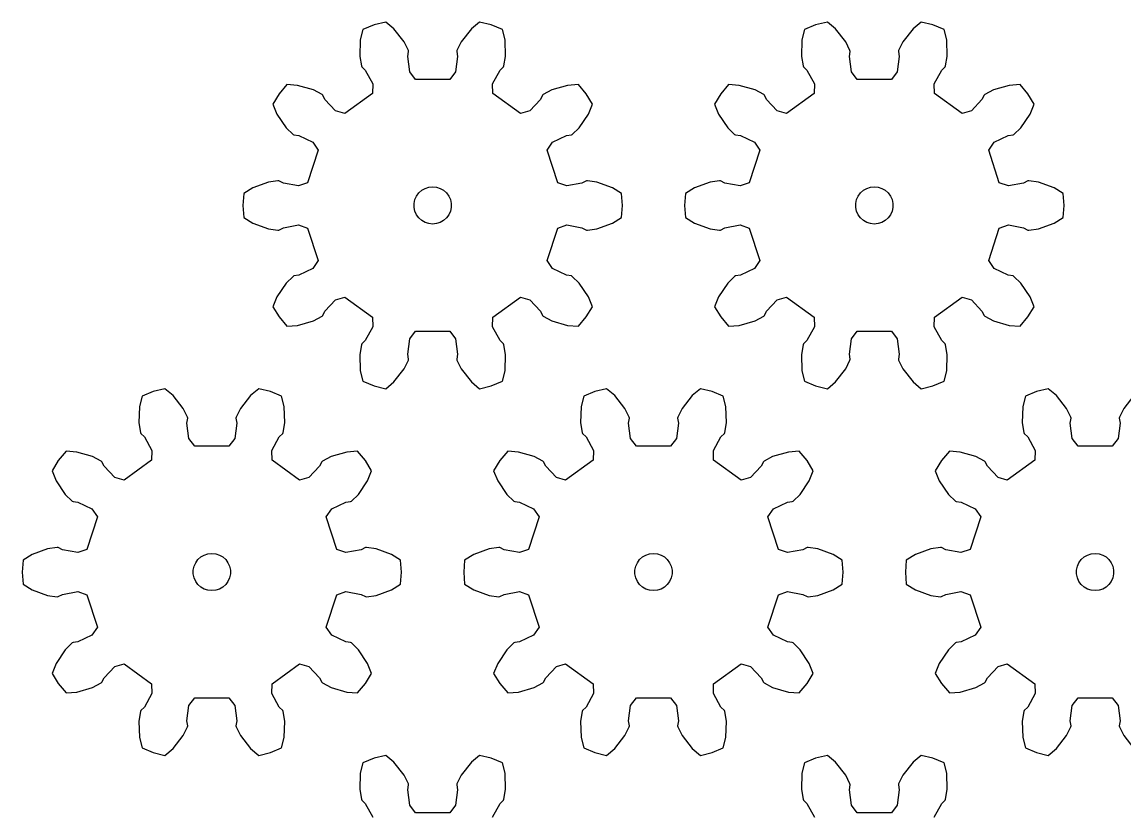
# Model space of a CAD drawing. Extents: x 0 to 208, y 0 to 236.
# Drawn here: x 0 to 88.8, y 172.3 to 236.1 of the extents above; entities that cross this region are included whole.
import ezdxf

# ---------------------------------------------------------------- set-up
doc = ezdxf.new("R2010")
doc.units = 0

msp = doc.modelspace()

# ---------------------------------------------------------------- linework, layer by layer
for p, q in [((27.441, 235.519), (27.231, 234.681)), ((28.336, 235.89), (27.441, 235.519)), ((29.279, 236.117), (28.336, 235.89)), ((29.941, 235.562), (29.279, 236.117)), ((30.758, 234.519), (29.941, 235.562)), ((36.174, 235.562), (35.358, 234.519)), ((36.837, 236.117), (36.174, 235.562)), ((37.779, 235.89), (36.837, 236.117)), ((38.674, 235.519), (37.779, 235.89)), ((38.884, 234.681), (38.674, 235.519)), ((62.999, 235.519), (62.789, 234.681)), ((63.894, 235.89), (62.999, 235.519)), ((64.836, 236.117), (63.894, 235.89)), ((65.499, 235.562), (64.836, 236.117)), ((66.315, 234.519), (65.499, 235.562)), ((71.732, 235.562), (70.916, 234.519)), ((72.395, 236.117), (71.732, 235.562)), ((73.337, 235.89), (72.395, 236.117)), ((74.232, 235.519), (73.337, 235.89)), ((74.442, 234.681), (74.232, 235.519)), ((27.231, 234.681), (27.184, 233.357)), ((31.101, 233.817), (30.758, 234.519)), ((35.358, 234.519), (35.015, 233.817)), ((38.932, 233.357), (38.884, 234.681)), ((62.789, 234.681), (62.741, 233.357)), ((66.658, 233.817), (66.315, 234.519)), ((70.916, 234.519), (70.573, 233.817)), ((74.49, 233.357), (74.442, 234.681)), ((31.051, 233.348), (31.12, 233.74)), ((31.12, 233.74), (31.101, 233.817)), ((35.015, 233.817), (34.995, 233.74)), ((34.995, 233.74), (35.064, 233.348)), ((66.609, 233.348), (66.678, 233.74)), ((66.678, 233.74), (66.658, 233.817)), ((70.573, 233.817), (70.553, 233.74)), ((70.553, 233.74), (70.622, 233.348)), ((27.184, 233.357), (27.318, 232.588)), ((31.211, 232.114), (31.051, 233.348)), ((35.064, 233.348), (34.904, 232.114)), ((38.797, 232.588), (38.932, 233.357)), ((62.741, 233.357), (62.876, 232.588)), ((66.769, 232.114), (66.609, 233.348)), ((70.622, 233.348), (70.462, 232.114)), ((74.355, 232.588), (74.49, 233.357)), ((27.318, 232.588), (27.348, 232.514)), ((27.348, 232.514), (27.634, 232.237)), ((27.634, 232.237), (28.23, 231.146)), ((31.682, 231.495), (31.211, 232.114)), ((34.904, 232.114), (34.433, 231.495)), ((37.885, 231.146), (38.481, 232.237)), ((38.481, 232.237), (38.767, 232.514)), ((38.767, 232.514), (38.797, 232.588)), ((62.876, 232.588), (62.906, 232.514)), ((62.906, 232.514), (63.192, 232.237)), ((63.192, 232.237), (63.788, 231.146)), ((67.24, 231.495), (66.769, 232.114)), ((70.462, 232.114), (69.991, 231.495)), ((73.443, 231.146), (74.039, 232.237)), ((74.039, 232.237), (74.325, 232.514)), ((74.325, 232.514), (74.355, 232.588)), ((21.326, 231.077), (20.697, 230.34)), ((22.188, 231.017), (21.326, 231.077)), ((23.462, 230.653), (22.188, 231.017)), ((28.23, 231.146), (28.213, 230.368)), ((34.433, 231.495), (31.682, 231.495)), ((37.903, 230.368), (37.885, 231.146)), ((43.927, 231.017), (42.653, 230.653)), ((44.789, 231.077), (43.927, 231.017)), ((45.419, 230.34), (44.789, 231.077)), ((56.884, 231.077), (56.255, 230.34)), ((57.746, 231.017), (56.884, 231.077)), ((59.02, 230.653), (57.746, 231.017)), ((63.788, 231.146), (63.771, 230.368)), ((69.991, 231.495), (67.24, 231.495)), ((73.46, 230.368), (73.443, 231.146)), ((79.485, 231.017), (78.211, 230.653)), ((80.347, 231.077), (79.485, 231.017)), ((80.976, 230.34), (80.347, 231.077)), ((20.697, 230.34), (20.191, 229.514)), ((24.152, 230.288), (23.462, 230.653)), ((24.213, 230.236), (24.152, 230.288)), ((24.388, 229.879), (24.213, 230.236)), ((28.213, 230.368), (25.987, 228.751)), ((40.128, 228.751), (37.903, 230.368)), ((41.902, 230.236), (41.728, 229.879)), ((41.964, 230.288), (41.902, 230.236)), ((42.653, 230.653), (41.964, 230.288)), ((45.925, 229.514), (45.419, 230.34)), ((56.255, 230.34), (55.748, 229.514)), ((59.709, 230.288), (59.02, 230.653)), ((59.771, 230.236), (59.709, 230.288)), ((59.946, 229.879), (59.771, 230.236)), ((63.771, 230.368), (61.545, 228.751)), ((75.686, 228.751), (73.46, 230.368)), ((77.46, 230.236), (77.285, 229.879)), ((77.522, 230.288), (77.46, 230.236)), ((78.211, 230.653), (77.522, 230.288)), ((81.483, 229.514), (80.976, 230.34)), ((20.191, 229.514), (20.514, 228.712)), ((25.242, 228.975), (24.388, 229.879)), ((41.728, 229.879), (40.873, 228.975)), ((45.602, 228.712), (45.925, 229.514)), ((55.748, 229.514), (56.071, 228.712)), ((60.8, 228.975), (59.946, 229.879)), ((77.285, 229.879), (76.431, 228.975)), ((81.16, 228.712), (81.483, 229.514)), ((20.514, 228.712), (21.253, 227.613)), ((25.987, 228.751), (25.242, 228.975)), ((40.873, 228.975), (40.128, 228.751)), ((44.862, 227.613), (45.602, 228.712)), ((56.071, 228.712), (56.811, 227.613)), ((61.545, 228.751), (60.8, 228.975)), ((76.431, 228.975), (75.686, 228.751)), ((80.42, 227.613), (81.16, 228.712)), ((21.253, 227.613), (21.814, 227.07)), ((44.301, 227.07), (44.862, 227.613)), ((56.811, 227.613), (57.372, 227.07)), ((79.859, 227.07), (80.42, 227.613)), ((21.814, 227.07), (21.882, 227.028)), ((21.882, 227.028), (22.276, 226.972)), ((22.276, 226.972), (23.4, 226.439)), ((23.4, 226.439), (23.843, 225.8)), ((42.272, 225.8), (42.716, 226.439)), ((42.716, 226.439), (43.839, 226.972)), ((43.839, 226.972), (44.233, 227.028)), ((44.233, 227.028), (44.301, 227.07)), ((57.372, 227.07), (57.44, 227.028)), ((57.44, 227.028), (57.834, 226.972)), ((57.834, 226.972), (58.958, 226.439)), ((58.958, 226.439), (59.401, 225.8)), ((77.83, 225.8), (78.273, 226.439)), ((78.273, 226.439), (79.397, 226.972)), ((79.397, 226.972), (79.791, 227.028)), ((79.791, 227.028), (79.859, 227.07)), ((23.843, 225.8), (22.993, 223.183)), ((43.123, 223.183), (42.272, 225.8)), ((59.401, 225.8), (58.551, 223.183)), ((78.68, 223.183), (77.83, 225.8)), ((19.832, 223.238), (18.587, 222.784)), ((20.605, 223.348), (19.832, 223.238)), ((20.685, 223.342), (20.605, 223.348)), ((21.036, 223.156), (20.685, 223.342)), ((22.259, 222.926), (21.036, 223.156)), ((22.993, 223.183), (22.259, 222.926)), ((43.857, 222.926), (43.123, 223.183)), ((45.079, 223.156), (43.857, 222.926)), ((45.431, 223.342), (45.079, 223.156)), ((45.511, 223.348), (45.431, 223.342)), ((46.284, 223.238), (45.511, 223.348)), ((47.528, 222.784), (46.284, 223.238)), ((55.389, 223.238), (54.145, 222.784)), ((56.162, 223.348), (55.389, 223.238)), ((56.242, 223.342), (56.162, 223.348)), ((56.594, 223.156), (56.242, 223.342)), ((57.816, 222.926), (56.594, 223.156)), ((58.551, 223.183), (57.816, 222.926)), ((79.415, 222.926), (78.68, 223.183)), ((80.637, 223.156), (79.415, 222.926)), ((80.989, 223.342), (80.637, 223.156)), ((81.069, 223.348), (80.989, 223.342)), ((81.842, 223.238), (81.069, 223.348)), ((83.086, 222.784), (81.842, 223.238)), ((17.855, 222.325), (17.779, 221.359)), ((18.587, 222.784), (17.855, 222.325)), ((31.631, 221.823), (31.759, 222.109)), ((31.759, 222.109), (31.943, 222.363)), ((31.943, 222.363), (32.176, 222.573)), ((32.176, 222.573), (32.448, 222.73)), ((32.448, 222.73), (32.746, 222.826)), ((32.746, 222.826), (33.058, 222.859)), ((33.058, 222.859), (33.37, 222.826)), ((33.37, 222.826), (33.668, 222.73)), ((33.668, 222.73), (33.939, 222.573)), ((33.939, 222.573), (34.172, 222.363)), ((34.172, 222.363), (34.357, 222.109)), ((34.357, 222.109), (34.484, 221.823)), ((48.261, 222.325), (47.528, 222.784)), ((48.337, 221.359), (48.261, 222.325)), ((53.413, 222.325), (53.337, 221.359)), ((54.145, 222.784), (53.413, 222.325)), ((67.189, 221.823), (67.316, 222.109)), ((67.316, 222.109), (67.501, 222.363)), ((67.501, 222.363), (67.734, 222.573)), ((67.734, 222.573), (68.005, 222.73)), ((68.005, 222.73), (68.304, 222.826)), ((68.304, 222.826), (68.615, 222.859)), ((68.615, 222.859), (68.927, 222.826)), ((68.927, 222.826), (69.226, 222.73)), ((69.226, 222.73), (69.497, 222.573)), ((69.497, 222.573), (69.73, 222.363)), ((69.73, 222.363), (69.915, 222.109)), ((69.915, 222.109), (70.042, 221.823)), ((83.818, 222.325), (83.086, 222.784)), ((83.894, 221.359), (83.818, 222.325)), ((17.779, 221.359), (17.855, 220.393)), ((31.566, 221.516), (31.631, 221.823)), ((31.566, 221.202), (31.566, 221.516)), ((31.631, 220.896), (31.566, 221.202)), ((34.484, 221.823), (34.55, 221.516)), ((34.55, 221.202), (34.484, 220.896)), ((34.55, 221.516), (34.55, 221.202)), ((48.261, 220.393), (48.337, 221.359)), ((53.337, 221.359), (53.413, 220.393)), ((67.124, 221.516), (67.189, 221.823)), ((67.124, 221.202), (67.124, 221.516)), ((67.189, 220.896), (67.124, 221.202)), ((70.042, 221.823), (70.107, 221.516)), ((70.107, 221.202), (70.042, 220.896)), ((70.107, 221.516), (70.107, 221.202)), ((83.818, 220.393), (83.894, 221.359)), ((17.855, 220.393), (18.587, 219.934)), ((31.759, 220.609), (31.631, 220.896)), ((31.943, 220.356), (31.759, 220.609)), ((32.176, 220.146), (31.943, 220.356)), ((34.172, 220.356), (33.939, 220.146)), ((34.357, 220.609), (34.172, 220.356)), ((34.484, 220.896), (34.357, 220.609)), ((47.528, 219.934), (48.261, 220.393)), ((53.413, 220.393), (54.145, 219.934)), ((67.316, 220.609), (67.189, 220.896)), ((67.501, 220.356), (67.316, 220.609)), ((67.734, 220.146), (67.501, 220.356)), ((69.73, 220.356), (69.497, 220.146)), ((69.915, 220.609), (69.73, 220.356)), ((70.042, 220.896), (69.915, 220.609)), ((83.086, 219.934), (83.818, 220.393)), ((18.587, 219.934), (19.832, 219.48)), ((19.832, 219.48), (20.605, 219.371)), ((20.605, 219.371), (20.685, 219.376)), ((20.685, 219.376), (21.036, 219.563)), ((21.036, 219.563), (22.259, 219.792)), ((22.259, 219.792), (22.993, 219.535)), ((22.993, 219.535), (23.843, 216.919)), ((32.448, 219.989), (32.176, 220.146)), ((32.746, 219.892), (32.448, 219.989)), ((33.058, 219.859), (32.746, 219.892)), ((33.37, 219.892), (33.058, 219.859)), ((33.668, 219.989), (33.37, 219.892)), ((33.939, 220.146), (33.668, 219.989)), ((42.272, 216.919), (43.123, 219.535)), ((43.123, 219.535), (43.857, 219.792)), ((43.857, 219.792), (45.079, 219.563)), ((45.079, 219.563), (45.431, 219.376)), ((45.431, 219.376), (45.511, 219.371)), ((45.511, 219.371), (46.284, 219.48)), ((46.284, 219.48), (47.528, 219.934)), ((54.145, 219.934), (55.389, 219.48)), ((55.389, 219.48), (56.162, 219.371)), ((56.162, 219.371), (56.242, 219.376)), ((56.242, 219.376), (56.594, 219.563)), ((56.594, 219.563), (57.816, 219.792)), ((57.816, 219.792), (58.551, 219.535)), ((58.551, 219.535), (59.401, 216.919)), ((68.005, 219.989), (67.734, 220.146)), ((68.304, 219.892), (68.005, 219.989)), ((68.615, 219.859), (68.304, 219.892)), ((68.927, 219.892), (68.615, 219.859)), ((69.226, 219.989), (68.927, 219.892)), ((69.497, 220.146), (69.226, 219.989)), ((77.83, 216.919), (78.68, 219.535)), ((78.68, 219.535), (79.415, 219.792)), ((79.415, 219.792), (80.637, 219.563)), ((80.637, 219.563), (80.989, 219.376)), ((80.989, 219.376), (81.069, 219.371)), ((81.069, 219.371), (81.842, 219.48)), ((81.842, 219.48), (83.086, 219.934)), ((23.843, 216.919), (23.4, 216.279)), ((42.716, 216.279), (42.272, 216.919)), ((59.401, 216.919), (58.958, 216.279)), ((78.273, 216.279), (77.83, 216.919)), ((23.4, 216.279), (22.276, 215.746)), ((43.839, 215.746), (42.716, 216.279)), ((58.958, 216.279), (57.834, 215.746)), ((79.397, 215.746), (78.273, 216.279)), ((21.253, 215.105), (20.514, 214.006)), ((21.814, 215.648), (21.253, 215.105)), ((21.882, 215.691), (21.814, 215.648)), ((22.276, 215.746), (21.882, 215.691)), ((44.233, 215.691), (43.839, 215.746)), ((44.301, 215.648), (44.233, 215.691)), ((44.862, 215.105), (44.301, 215.648)), ((45.602, 214.006), (44.862, 215.105)), ((56.811, 215.105), (56.071, 214.006)), ((57.372, 215.648), (56.811, 215.105)), ((57.44, 215.691), (57.372, 215.648)), ((57.834, 215.746), (57.44, 215.691)), ((79.791, 215.691), (79.397, 215.746)), ((79.859, 215.648), (79.791, 215.691)), ((80.42, 215.105), (79.859, 215.648)), ((81.16, 214.006), (80.42, 215.105)), ((20.514, 214.006), (20.191, 213.205)), ((45.925, 213.205), (45.602, 214.006)), ((56.071, 214.006), (55.748, 213.205)), ((81.483, 213.205), (81.16, 214.006)), ((20.191, 213.205), (20.697, 212.379)), ((24.388, 212.84), (25.242, 213.744)), ((25.242, 213.744), (25.987, 213.968)), ((25.987, 213.968), (28.213, 212.35)), ((37.903, 212.35), (40.128, 213.968)), ((40.128, 213.968), (40.873, 213.744)), ((40.873, 213.744), (41.728, 212.84)), ((45.419, 212.379), (45.925, 213.205)), ((55.748, 213.205), (56.255, 212.379)), ((59.946, 212.84), (60.8, 213.744)), ((60.8, 213.744), (61.545, 213.968)), ((61.545, 213.968), (63.771, 212.35)), ((73.46, 212.35), (75.686, 213.968)), ((75.686, 213.968), (76.431, 213.744)), ((76.431, 213.744), (77.285, 212.84)), ((80.976, 212.379), (81.483, 213.205)), ((20.697, 212.379), (21.326, 211.642)), ((23.462, 212.065), (24.152, 212.431)), ((24.152, 212.431), (24.213, 212.482)), ((24.213, 212.482), (24.388, 212.84)), ((28.213, 212.35), (28.23, 211.573)), ((37.885, 211.573), (37.903, 212.35)), ((41.728, 212.84), (41.902, 212.482)), ((41.902, 212.482), (41.964, 212.431)), ((41.964, 212.431), (42.653, 212.065)), ((44.789, 211.642), (45.419, 212.379)), ((56.255, 212.379), (56.884, 211.642)), ((59.02, 212.065), (59.709, 212.431)), ((59.709, 212.431), (59.771, 212.482)), ((59.771, 212.482), (59.946, 212.84)), ((63.771, 212.35), (63.788, 211.573)), ((73.443, 211.573), (73.46, 212.35)), ((77.285, 212.84), (77.46, 212.482)), ((77.46, 212.482), (77.522, 212.431)), ((77.522, 212.431), (78.211, 212.065)), ((80.347, 211.642), (80.976, 212.379)), ((21.326, 211.642), (22.188, 211.701)), ((22.188, 211.701), (23.462, 212.065)), ((28.23, 211.573), (27.634, 210.481)), ((38.481, 210.481), (37.885, 211.573)), ((42.653, 212.065), (43.927, 211.701)), ((43.927, 211.701), (44.789, 211.642)), ((56.884, 211.642), (57.746, 211.701)), ((57.746, 211.701), (59.02, 212.065)), ((63.788, 211.573), (63.192, 210.481)), ((74.039, 210.481), (73.443, 211.573)), ((78.211, 212.065), (79.485, 211.701)), ((79.485, 211.701), (80.347, 211.642)), ((27.634, 210.481), (27.348, 210.204)), ((31.051, 209.371), (31.211, 210.604)), ((31.211, 210.604), (31.682, 211.223)), ((31.682, 211.223), (34.433, 211.223)), ((34.433, 211.223), (34.904, 210.604)), ((34.904, 210.604), (35.064, 209.371)), ((38.767, 210.204), (38.481, 210.481)), ((63.192, 210.481), (62.906, 210.204)), ((66.609, 209.371), (66.769, 210.604)), ((66.769, 210.604), (67.24, 211.223)), ((67.24, 211.223), (69.991, 211.223)), ((69.991, 211.223), (70.462, 210.604)), ((70.462, 210.604), (70.622, 209.371)), ((74.325, 210.204), (74.039, 210.481)), ((27.318, 210.13), (27.184, 209.361)), ((27.348, 210.204), (27.318, 210.13)), ((38.797, 210.13), (38.767, 210.204)), ((38.932, 209.361), (38.797, 210.13)), ((62.876, 210.13), (62.741, 209.361)), ((62.906, 210.204), (62.876, 210.13)), ((74.355, 210.13), (74.325, 210.204)), ((74.49, 209.361), (74.355, 210.13)), ((27.184, 209.361), (27.231, 208.037)), ((30.758, 208.2), (31.101, 208.901)), ((31.12, 208.979), (31.051, 209.371)), ((31.101, 208.901), (31.12, 208.979)), ((35.064, 209.371), (34.995, 208.979)), ((34.995, 208.979), (35.015, 208.901)), ((35.015, 208.901), (35.358, 208.2)), ((38.884, 208.037), (38.932, 209.361)), ((62.741, 209.361), (62.789, 208.037)), ((66.315, 208.2), (66.658, 208.901)), ((66.678, 208.979), (66.609, 209.371)), ((66.658, 208.901), (66.678, 208.979)), ((70.622, 209.371), (70.553, 208.979)), ((70.553, 208.979), (70.573, 208.901)), ((70.573, 208.901), (70.916, 208.2)), ((74.442, 208.037), (74.49, 209.361)), ((27.231, 208.037), (27.441, 207.199)), ((29.941, 207.157), (30.758, 208.2)), ((35.358, 208.2), (36.174, 207.157)), ((38.674, 207.199), (38.884, 208.037)), ((62.789, 208.037), (62.999, 207.199)), ((65.499, 207.157), (66.315, 208.2)), ((70.916, 208.2), (71.732, 207.157)), ((74.232, 207.199), (74.442, 208.037)), ((27.441, 207.199), (28.336, 206.828)), ((29.279, 206.602), (29.941, 207.157)), ((36.174, 207.157), (36.837, 206.602)), ((37.779, 206.828), (38.674, 207.199)), ((62.999, 207.199), (63.894, 206.828)), ((64.836, 206.602), (65.499, 207.157)), ((71.732, 207.157), (72.395, 206.602)), ((73.337, 206.828), (74.232, 207.199)), ((9.662, 206.005), (9.452, 205.167)), ((10.557, 206.376), (9.662, 206.005)), ((11.5, 206.602), (10.557, 206.376)), ((12.162, 206.047), (11.5, 206.602)), ((12.979, 205.004), (12.162, 206.047)), ((18.395, 206.047), (17.579, 205.004)), ((19.058, 206.602), (18.395, 206.047)), ((20, 206.376), (19.058, 206.602)), ((20.896, 206.005), (20, 206.376)), ((21.105, 205.167), (20.896, 206.005)), ((28.336, 206.828), (29.279, 206.602)), ((36.837, 206.602), (37.779, 206.828)), ((45.22, 206.005), (45.01, 205.167)), ((46.115, 206.376), (45.22, 206.005)), ((47.057, 206.602), (46.115, 206.376)), ((47.72, 206.047), (47.057, 206.602)), ((48.537, 205.004), (47.72, 206.047)), ((53.953, 206.047), (53.137, 205.004)), ((54.616, 206.602), (53.953, 206.047)), ((55.558, 206.376), (54.616, 206.602)), ((56.453, 206.005), (55.558, 206.376)), ((56.663, 205.167), (56.453, 206.005)), ((63.894, 206.828), (64.836, 206.602)), ((72.395, 206.602), (73.337, 206.828)), ((80.778, 206.005), (80.568, 205.167)), ((81.673, 206.376), (80.778, 206.005)), ((82.615, 206.602), (81.673, 206.376)), ((83.278, 206.047), (82.615, 206.602)), ((84.094, 205.004), (83.278, 206.047)), ((89.511, 206.047), (88.694, 205.004)), ((9.452, 205.167), (9.405, 203.843)), ((21.153, 203.843), (21.105, 205.167)), ((45.01, 205.167), (44.962, 203.843)), ((56.711, 203.843), (56.663, 205.167)), ((80.568, 205.167), (80.52, 203.843)), ((13.322, 204.303), (12.979, 205.004)), ((13.341, 204.225), (13.322, 204.303)), ((17.236, 204.303), (17.217, 204.225)), ((17.579, 205.004), (17.236, 204.303)), ((48.879, 204.303), (48.537, 205.004)), ((48.899, 204.225), (48.879, 204.303)), ((52.794, 204.303), (52.774, 204.225)), ((53.137, 205.004), (52.794, 204.303)), ((84.437, 204.303), (84.094, 205.004)), ((84.457, 204.225), (84.437, 204.303)), ((88.352, 204.303), (88.332, 204.225)), ((88.694, 205.004), (88.352, 204.303)), ((9.405, 203.843), (9.54, 203.074)), ((13.273, 203.833), (13.341, 204.225)), ((13.432, 202.6), (13.273, 203.833)), ((17.285, 203.833), (17.126, 202.6)), ((17.217, 204.225), (17.285, 203.833)), ((21.018, 203.074), (21.153, 203.843)), ((44.962, 203.843), (45.097, 203.074)), ((48.83, 203.833), (48.899, 204.225)), ((48.99, 202.6), (48.83, 203.833)), ((52.843, 203.833), (52.683, 202.6)), ((52.774, 204.225), (52.843, 203.833)), ((56.576, 203.074), (56.711, 203.843)), ((80.52, 203.843), (80.655, 203.074)), ((84.388, 203.833), (84.457, 204.225)), ((84.548, 202.6), (84.388, 203.833)), ((88.401, 203.833), (88.241, 202.6)), ((88.332, 204.225), (88.401, 203.833)), ((9.54, 203.074), (9.57, 202.999)), ((9.57, 202.999), (9.855, 202.723)), ((9.855, 202.723), (10.451, 201.631)), ((13.903, 201.981), (13.432, 202.6)), ((17.126, 202.6), (16.655, 201.981)), ((20.106, 201.631), (20.702, 202.723)), ((20.702, 202.723), (20.988, 202.999)), ((20.988, 202.999), (21.018, 203.074)), ((45.097, 203.074), (45.127, 202.999)), ((45.127, 202.999), (45.413, 202.723)), ((45.413, 202.723), (46.009, 201.631)), ((49.461, 201.981), (48.99, 202.6)), ((52.683, 202.6), (52.212, 201.981)), ((55.664, 201.631), (56.26, 202.723)), ((56.26, 202.723), (56.546, 202.999)), ((56.546, 202.999), (56.576, 203.074)), ((80.655, 203.074), (80.685, 202.999)), ((80.685, 202.999), (80.971, 202.723)), ((80.971, 202.723), (81.567, 201.631)), ((85.019, 201.981), (84.548, 202.6)), ((88.241, 202.6), (87.77, 201.981)), ((10.451, 201.631), (10.434, 200.853)), ((16.655, 201.981), (13.903, 201.981)), ((20.124, 200.853), (20.106, 201.631)), ((46.009, 201.631), (45.992, 200.853)), ((52.212, 201.981), (49.461, 201.981)), ((55.681, 200.853), (55.664, 201.631)), ((81.567, 201.631), (81.55, 200.853)), ((87.77, 201.981), (85.019, 201.981)), ((2.918, 200.825), (2.412, 199.999)), ((3.547, 201.562), (2.918, 200.825)), ((4.41, 201.503), (3.547, 201.562)), ((5.683, 201.139), (4.41, 201.503)), ((6.373, 200.773), (5.683, 201.139)), ((6.434, 200.722), (6.373, 200.773)), ((6.609, 200.364), (6.434, 200.722)), ((10.434, 200.853), (8.208, 199.236)), ((22.35, 199.236), (20.124, 200.853)), ((24.123, 200.722), (23.949, 200.364)), ((24.185, 200.773), (24.123, 200.722)), ((24.875, 201.139), (24.185, 200.773)), ((26.148, 201.503), (24.875, 201.139)), ((27.01, 201.562), (26.148, 201.503)), ((27.64, 200.825), (27.01, 201.562)), ((28.146, 199.999), (27.64, 200.825)), ((38.476, 200.825), (37.969, 199.999)), ((39.105, 201.562), (38.476, 200.825)), ((39.967, 201.503), (39.105, 201.562)), ((41.241, 201.139), (39.967, 201.503)), ((41.931, 200.773), (41.241, 201.139)), ((41.992, 200.722), (41.931, 200.773)), ((42.167, 200.364), (41.992, 200.722)), ((45.992, 200.853), (43.766, 199.236)), ((57.907, 199.236), (55.681, 200.853)), ((59.681, 200.722), (59.506, 200.364)), ((59.743, 200.773), (59.681, 200.722)), ((60.432, 201.139), (59.743, 200.773)), ((61.706, 201.503), (60.432, 201.139)), ((62.568, 201.562), (61.706, 201.503)), ((63.197, 200.825), (62.568, 201.562)), ((63.704, 199.999), (63.197, 200.825)), ((74.034, 200.825), (73.527, 199.999)), ((74.663, 201.562), (74.034, 200.825)), ((75.525, 201.503), (74.663, 201.562)), ((76.799, 201.139), (75.525, 201.503)), ((77.488, 200.773), (76.799, 201.139)), ((77.55, 200.722), (77.488, 200.773)), ((77.725, 200.364), (77.55, 200.722)), ((81.55, 200.853), (79.324, 199.236)), ((2.412, 199.999), (2.735, 199.197)), ((7.463, 199.46), (6.609, 200.364)), ((23.949, 200.364), (23.094, 199.46)), ((27.823, 199.197), (28.146, 199.999)), ((37.969, 199.999), (38.292, 199.197)), ((43.021, 199.46), (42.167, 200.364)), ((59.506, 200.364), (58.652, 199.46)), ((63.381, 199.197), (63.704, 199.999)), ((73.527, 199.999), (73.85, 199.197)), ((78.579, 199.46), (77.725, 200.364)), ((2.735, 199.197), (3.474, 198.099)), ((8.208, 199.236), (7.463, 199.46)), ((23.094, 199.46), (22.35, 199.236)), ((27.083, 198.099), (27.823, 199.197)), ((38.292, 199.197), (39.032, 198.099)), ((43.766, 199.236), (43.021, 199.46)), ((58.652, 199.46), (57.907, 199.236)), ((62.641, 198.099), (63.381, 199.197)), ((73.85, 199.197), (74.59, 198.099)), ((79.324, 199.236), (78.579, 199.46)), ((3.474, 198.099), (4.035, 197.556)), ((26.522, 197.556), (27.083, 198.099)), ((39.032, 198.099), (39.593, 197.556)), ((62.08, 197.556), (62.641, 198.099)), ((74.59, 198.099), (75.151, 197.556)), ((4.035, 197.556), (4.103, 197.513)), ((4.103, 197.513), (4.497, 197.457)), ((4.497, 197.457), (5.621, 196.924)), ((24.937, 196.924), (26.061, 197.457)), ((26.061, 197.457), (26.454, 197.513)), ((26.454, 197.513), (26.522, 197.556)), ((39.593, 197.556), (39.661, 197.513)), ((39.661, 197.513), (40.055, 197.457)), ((40.055, 197.457), (41.179, 196.924)), ((60.494, 196.924), (61.618, 197.457)), ((61.618, 197.457), (62.012, 197.513)), ((62.012, 197.513), (62.08, 197.556)), ((75.151, 197.556), (75.219, 197.513)), ((75.219, 197.513), (75.613, 197.457)), ((75.613, 197.457), (76.737, 196.924)), ((6.064, 196.285), (5.214, 193.668)), ((5.621, 196.924), (6.064, 196.285)), ((24.494, 196.285), (24.937, 196.924)), ((25.344, 193.668), (24.494, 196.285)), ((41.622, 196.285), (40.772, 193.668)), ((41.179, 196.924), (41.622, 196.285)), ((60.051, 196.285), (60.494, 196.924)), ((60.902, 193.668), (60.051, 196.285)), ((77.18, 196.285), (76.329, 193.668)), ((76.737, 196.924), (77.18, 196.285)), ((2.053, 193.724), (0.809, 193.269)), ((2.826, 193.833), (2.053, 193.724)), ((2.906, 193.828), (2.826, 193.833)), ((3.257, 193.641), (2.906, 193.828)), ((4.48, 193.412), (3.257, 193.641)), ((5.214, 193.668), (4.48, 193.412)), ((26.078, 193.412), (25.344, 193.668)), ((27.301, 193.641), (26.078, 193.412)), ((27.652, 193.828), (27.301, 193.641)), ((27.732, 193.833), (27.652, 193.828)), ((28.505, 193.724), (27.732, 193.833)), ((29.749, 193.269), (28.505, 193.724)), ((37.61, 193.724), (36.366, 193.269)), ((38.384, 193.833), (37.61, 193.724)), ((38.463, 193.828), (38.384, 193.833)), ((38.815, 193.641), (38.463, 193.828)), ((40.037, 193.412), (38.815, 193.641)), ((40.772, 193.668), (40.037, 193.412)), ((61.636, 193.412), (60.902, 193.668)), ((62.858, 193.641), (61.636, 193.412)), ((63.21, 193.828), (62.858, 193.641)), ((63.29, 193.833), (63.21, 193.828)), ((64.063, 193.724), (63.29, 193.833)), ((65.307, 193.269), (64.063, 193.724)), ((73.168, 193.724), (71.924, 193.269)), ((73.941, 193.833), (73.168, 193.724)), ((74.021, 193.828), (73.941, 193.833)), ((74.373, 193.641), (74.021, 193.828)), ((75.595, 193.412), (74.373, 193.641)), ((76.329, 193.668), (75.595, 193.412)), ((0.076, 192.811), (0, 191.845)), ((0.809, 193.269), (0.076, 192.811)), ((13.98, 192.595), (14.164, 192.848)), ((14.164, 192.848), (14.397, 193.058)), ((14.397, 193.058), (14.669, 193.215)), ((14.669, 193.215), (14.967, 193.312)), ((14.967, 193.312), (15.279, 193.345)), ((15.279, 193.345), (15.591, 193.312)), ((15.591, 193.312), (15.889, 193.215)), ((15.889, 193.215), (16.161, 193.058)), ((16.161, 193.058), (16.394, 192.848)), ((16.394, 192.848), (16.578, 192.595)), ((30.482, 192.811), (29.749, 193.269)), ((30.558, 191.845), (30.482, 192.811)), ((35.634, 192.811), (35.558, 191.845)), ((36.366, 193.269), (35.634, 192.811)), ((49.538, 192.595), (49.722, 192.848)), ((49.722, 192.848), (49.955, 193.058)), ((49.955, 193.058), (50.227, 193.215)), ((50.227, 193.215), (50.525, 193.312)), ((50.525, 193.312), (50.837, 193.345)), ((50.837, 193.345), (51.148, 193.312)), ((51.148, 193.312), (51.447, 193.215)), ((51.447, 193.215), (51.718, 193.058)), ((51.718, 193.058), (51.951, 192.848)), ((51.951, 192.848), (52.136, 192.595)), ((66.039, 192.811), (65.307, 193.269)), ((66.115, 191.845), (66.039, 192.811)), ((71.192, 192.811), (71.115, 191.845)), ((71.924, 193.269), (71.192, 192.811)), ((85.095, 192.595), (85.28, 192.848)), ((85.28, 192.848), (85.513, 193.058)), ((85.513, 193.058), (85.784, 193.215)), ((85.784, 193.215), (86.083, 193.312)), ((86.083, 193.312), (86.394, 193.345)), ((86.394, 193.345), (86.706, 193.312)), ((86.706, 193.312), (87.004, 193.215)), ((87.004, 193.215), (87.276, 193.058)), ((87.276, 193.058), (87.509, 192.848)), ((87.509, 192.848), (87.693, 192.595)), ((0, 191.845), (0.076, 190.879)), ((13.787, 192.001), (13.852, 192.308)), ((13.787, 191.688), (13.787, 192.001)), ((13.852, 192.308), (13.98, 192.595)), ((16.578, 192.595), (16.705, 192.308)), ((16.705, 192.308), (16.771, 192.001)), ((16.771, 192.001), (16.771, 191.688)), ((30.482, 190.879), (30.558, 191.845)), ((35.558, 191.845), (35.634, 190.879)), ((49.345, 192.001), (49.41, 192.308)), ((49.345, 191.688), (49.345, 192.001)), ((49.41, 192.308), (49.538, 192.595)), ((52.136, 192.595), (52.263, 192.308)), ((52.263, 192.308), (52.328, 192.001)), ((52.328, 192.001), (52.328, 191.688)), ((66.039, 190.879), (66.115, 191.845)), ((71.115, 191.845), (71.192, 190.879)), ((84.903, 192.001), (84.968, 192.308)), ((84.903, 191.688), (84.903, 192.001)), ((84.968, 192.308), (85.095, 192.595)), ((87.693, 192.595), (87.821, 192.308)), ((87.821, 192.308), (87.886, 192.001)), ((87.886, 192.001), (87.886, 191.688)), ((13.852, 191.381), (13.787, 191.688)), ((13.98, 191.095), (13.852, 191.381)), ((14.164, 190.841), (13.98, 191.095)), ((16.578, 191.095), (16.394, 190.841)), ((16.705, 191.381), (16.578, 191.095)), ((16.771, 191.688), (16.705, 191.381)), ((49.41, 191.381), (49.345, 191.688)), ((49.538, 191.095), (49.41, 191.381)), ((49.722, 190.841), (49.538, 191.095)), ((52.136, 191.095), (51.951, 190.841)), ((52.263, 191.381), (52.136, 191.095)), ((52.328, 191.688), (52.263, 191.381)), ((84.968, 191.381), (84.903, 191.688)), ((85.095, 191.095), (84.968, 191.381)), ((85.28, 190.841), (85.095, 191.095)), ((87.693, 191.095), (87.509, 190.841)), ((87.821, 191.381), (87.693, 191.095)), ((87.886, 191.688), (87.821, 191.381)), ((0.076, 190.879), (0.809, 190.42)), ((0.809, 190.42), (2.053, 189.966)), ((2.906, 189.862), (3.257, 190.048)), ((3.257, 190.048), (4.48, 190.278)), ((4.48, 190.278), (5.214, 190.021)), ((5.214, 190.021), (6.064, 187.404)), ((14.397, 190.631), (14.164, 190.841)), ((14.669, 190.474), (14.397, 190.631)), ((14.967, 190.377), (14.669, 190.474)), ((15.279, 190.345), (14.967, 190.377)), ((15.591, 190.377), (15.279, 190.345)), ((15.889, 190.474), (15.591, 190.377)), ((16.161, 190.631), (15.889, 190.474)), ((16.394, 190.841), (16.161, 190.631)), ((24.494, 187.404), (25.344, 190.021)), ((25.344, 190.021), (26.078, 190.278)), ((26.078, 190.278), (27.301, 190.048)), ((27.301, 190.048), (27.652, 189.862)), ((28.505, 189.966), (29.749, 190.42)), ((29.749, 190.42), (30.482, 190.879)), ((35.634, 190.879), (36.366, 190.42)), ((36.366, 190.42), (37.61, 189.966)), ((38.463, 189.862), (38.815, 190.048)), ((38.815, 190.048), (40.037, 190.278)), ((40.037, 190.278), (40.772, 190.021)), ((40.772, 190.021), (41.622, 187.404)), ((49.955, 190.631), (49.722, 190.841)), ((50.227, 190.474), (49.955, 190.631)), ((50.525, 190.377), (50.227, 190.474)), ((50.837, 190.345), (50.525, 190.377)), ((51.148, 190.377), (50.837, 190.345)), ((51.447, 190.474), (51.148, 190.377)), ((51.718, 190.631), (51.447, 190.474)), ((51.951, 190.841), (51.718, 190.631)), ((60.051, 187.404), (60.902, 190.021)), ((60.902, 190.021), (61.636, 190.278)), ((61.636, 190.278), (62.858, 190.048)), ((62.858, 190.048), (63.21, 189.862)), ((64.063, 189.966), (65.307, 190.42)), ((65.307, 190.42), (66.039, 190.879)), ((71.192, 190.879), (71.924, 190.42)), ((71.924, 190.42), (73.168, 189.966)), ((74.021, 189.862), (74.373, 190.048)), ((74.373, 190.048), (75.595, 190.278)), ((75.595, 190.278), (76.329, 190.021)), ((76.329, 190.021), (77.18, 187.404)), ((85.513, 190.631), (85.28, 190.841)), ((85.784, 190.474), (85.513, 190.631)), ((86.083, 190.377), (85.784, 190.474)), ((86.394, 190.345), (86.083, 190.377)), ((86.706, 190.377), (86.394, 190.345)), ((87.004, 190.474), (86.706, 190.377)), ((87.276, 190.631), (87.004, 190.474)), ((87.509, 190.841), (87.276, 190.631)), ((2.053, 189.966), (2.826, 189.856)), ((2.826, 189.856), (2.906, 189.862)), ((27.652, 189.862), (27.732, 189.856)), ((27.732, 189.856), (28.505, 189.966)), ((37.61, 189.966), (38.384, 189.856)), ((38.384, 189.856), (38.463, 189.862)), ((63.21, 189.862), (63.29, 189.856)), ((63.29, 189.856), (64.063, 189.966)), ((73.168, 189.966), (73.941, 189.856)), ((73.941, 189.856), (74.021, 189.862)), ((6.064, 187.404), (5.621, 186.765)), ((24.937, 186.765), (24.494, 187.404)), ((41.622, 187.404), (41.179, 186.765)), ((60.494, 186.765), (60.051, 187.404)), ((77.18, 187.404), (76.737, 186.765)), ((5.621, 186.765), (4.497, 186.232)), ((26.061, 186.232), (24.937, 186.765)), ((41.179, 186.765), (40.055, 186.232)), ((61.618, 186.232), (60.494, 186.765)), ((76.737, 186.765), (75.613, 186.232)), ((3.474, 185.591), (2.735, 184.492)), ((4.035, 186.134), (3.474, 185.591)), ((4.103, 186.176), (4.035, 186.134)), ((4.497, 186.232), (4.103, 186.176)), ((26.454, 186.176), (26.061, 186.232)), ((26.522, 186.134), (26.454, 186.176)), ((27.083, 185.591), (26.522, 186.134)), ((27.823, 184.492), (27.083, 185.591)), ((39.032, 185.591), (38.292, 184.492)), ((39.593, 186.134), (39.032, 185.591)), ((39.661, 186.176), (39.593, 186.134)), ((40.055, 186.232), (39.661, 186.176)), ((62.012, 186.176), (61.618, 186.232)), ((62.08, 186.134), (62.012, 186.176)), ((62.641, 185.591), (62.08, 186.134)), ((63.381, 184.492), (62.641, 185.591)), ((74.59, 185.591), (73.85, 184.492)), ((75.151, 186.134), (74.59, 185.591)), ((75.219, 186.176), (75.151, 186.134)), ((75.613, 186.232), (75.219, 186.176)), ((2.735, 184.492), (2.412, 183.69)), ((6.609, 183.325), (7.463, 184.229)), ((7.463, 184.229), (8.208, 184.453)), ((8.208, 184.453), (10.434, 182.836)), ((20.124, 182.836), (22.35, 184.453)), ((22.35, 184.453), (23.094, 184.229)), ((23.094, 184.229), (23.949, 183.325)), ((28.146, 183.69), (27.823, 184.492)), ((38.292, 184.492), (37.969, 183.69)), ((42.167, 183.325), (43.021, 184.229)), ((43.021, 184.229), (43.766, 184.453)), ((43.766, 184.453), (45.992, 182.836)), ((55.681, 182.836), (57.907, 184.453)), ((57.907, 184.453), (58.652, 184.229)), ((58.652, 184.229), (59.506, 183.325)), ((63.704, 183.69), (63.381, 184.492)), ((73.85, 184.492), (73.527, 183.69)), ((77.725, 183.325), (78.579, 184.229)), ((78.579, 184.229), (79.324, 184.453)), ((79.324, 184.453), (81.55, 182.836)), ((2.412, 183.69), (2.918, 182.864)), ((6.373, 182.916), (6.434, 182.968)), ((6.434, 182.968), (6.609, 183.325)), ((23.949, 183.325), (24.123, 182.968)), ((24.123, 182.968), (24.185, 182.916)), ((27.64, 182.864), (28.146, 183.69)), ((37.969, 183.69), (38.476, 182.864)), ((41.931, 182.916), (41.992, 182.968)), ((41.992, 182.968), (42.167, 183.325)), ((59.506, 183.325), (59.681, 182.968)), ((59.681, 182.968), (59.743, 182.916)), ((63.197, 182.864), (63.704, 183.69)), ((73.527, 183.69), (74.034, 182.864)), ((77.488, 182.916), (77.55, 182.968)), ((77.55, 182.968), (77.725, 183.325)), ((2.918, 182.864), (3.547, 182.127)), ((3.547, 182.127), (4.41, 182.187)), ((4.41, 182.187), (5.683, 182.55)), ((5.683, 182.55), (6.373, 182.916)), ((10.451, 182.058), (9.855, 180.966)), ((10.434, 182.836), (10.451, 182.058)), ((20.106, 182.058), (20.124, 182.836)), ((20.702, 180.966), (20.106, 182.058)), ((24.185, 182.916), (24.875, 182.55)), ((24.875, 182.55), (26.148, 182.187)), ((26.148, 182.187), (27.01, 182.127)), ((27.01, 182.127), (27.64, 182.864)), ((38.476, 182.864), (39.105, 182.127)), ((39.105, 182.127), (39.967, 182.187)), ((39.967, 182.187), (41.241, 182.55)), ((41.241, 182.55), (41.931, 182.916)), ((46.009, 182.058), (45.413, 180.966)), ((45.992, 182.836), (46.009, 182.058)), ((55.664, 182.058), (55.681, 182.836)), ((56.26, 180.966), (55.664, 182.058)), ((59.743, 182.916), (60.432, 182.55)), ((60.432, 182.55), (61.706, 182.187)), ((61.706, 182.187), (62.568, 182.127)), ((62.568, 182.127), (63.197, 182.864)), ((74.034, 182.864), (74.663, 182.127)), ((74.663, 182.127), (75.525, 182.187)), ((75.525, 182.187), (76.799, 182.55)), ((76.799, 182.55), (77.488, 182.916)), ((81.567, 182.058), (80.971, 180.966)), ((81.55, 182.836), (81.567, 182.058)), ((13.432, 181.09), (13.903, 181.709)), ((13.903, 181.709), (16.655, 181.709)), ((16.655, 181.709), (17.126, 181.09)), ((48.99, 181.09), (49.461, 181.709)), ((49.461, 181.709), (52.212, 181.709)), ((52.212, 181.709), (52.683, 181.09)), ((84.548, 181.09), (85.019, 181.709)), ((85.019, 181.709), (87.77, 181.709)), ((87.77, 181.709), (88.241, 181.09)), ((9.54, 180.615), (9.405, 179.846)), ((9.57, 180.69), (9.54, 180.615)), ((9.855, 180.966), (9.57, 180.69)), ((13.273, 179.856), (13.432, 181.09)), ((17.126, 181.09), (17.285, 179.856)), ((20.988, 180.69), (20.702, 180.966)), ((21.018, 180.615), (20.988, 180.69)), ((21.153, 179.846), (21.018, 180.615)), ((45.097, 180.615), (44.962, 179.846)), ((45.127, 180.69), (45.097, 180.615)), ((45.413, 180.966), (45.127, 180.69)), ((48.83, 179.856), (48.99, 181.09)), ((52.683, 181.09), (52.843, 179.856)), ((56.546, 180.69), (56.26, 180.966)), ((56.576, 180.615), (56.546, 180.69)), ((56.711, 179.846), (56.576, 180.615)), ((80.655, 180.615), (80.52, 179.846)), ((80.685, 180.69), (80.655, 180.615)), ((80.971, 180.966), (80.685, 180.69)), ((84.388, 179.856), (84.548, 181.09)), ((88.241, 181.09), (88.401, 179.856)), ((9.405, 179.846), (9.452, 178.523)), ((12.979, 178.685), (13.322, 179.387)), ((13.341, 179.464), (13.273, 179.856)), ((13.322, 179.387), (13.341, 179.464)), ((17.285, 179.856), (17.217, 179.464)), ((17.217, 179.464), (17.236, 179.387)), ((17.236, 179.387), (17.579, 178.685)), ((21.105, 178.523), (21.153, 179.846)), ((44.962, 179.846), (45.01, 178.523)), ((48.537, 178.685), (48.879, 179.387)), ((48.899, 179.464), (48.83, 179.856)), ((48.879, 179.387), (48.899, 179.464)), ((52.843, 179.856), (52.774, 179.464)), ((52.774, 179.464), (52.794, 179.387)), ((52.794, 179.387), (53.137, 178.685)), ((56.663, 178.523), (56.711, 179.846)), ((80.52, 179.846), (80.568, 178.523)), ((84.094, 178.685), (84.437, 179.387)), ((84.457, 179.464), (84.388, 179.856)), ((84.437, 179.387), (84.457, 179.464)), ((88.401, 179.856), (88.332, 179.464)), ((88.332, 179.464), (88.352, 179.387)), ((88.352, 179.387), (88.694, 178.685)), ((9.452, 178.523), (9.662, 177.684)), ((12.162, 177.642), (12.979, 178.685)), ((17.579, 178.685), (18.395, 177.642)), ((20.896, 177.684), (21.105, 178.523)), ((45.01, 178.523), (45.22, 177.684)), ((47.72, 177.642), (48.537, 178.685)), ((53.137, 178.685), (53.953, 177.642)), ((56.453, 177.684), (56.663, 178.523)), ((80.568, 178.523), (80.778, 177.684)), ((83.278, 177.642), (84.094, 178.685)), ((88.694, 178.685), (89.511, 177.642)), ((9.662, 177.684), (10.557, 177.314)), ((11.5, 177.087), (12.162, 177.642)), ((18.395, 177.642), (19.058, 177.087)), ((20, 177.314), (20.896, 177.684)), ((45.22, 177.684), (46.115, 177.314)), ((47.057, 177.087), (47.72, 177.642)), ((53.953, 177.642), (54.616, 177.087)), ((55.558, 177.314), (56.453, 177.684)), ((80.778, 177.684), (81.673, 177.314)), ((82.615, 177.087), (83.278, 177.642)), ((10.557, 177.314), (11.5, 177.087)), ((19.058, 177.087), (20, 177.314)), ((28.336, 176.861), (27.441, 176.49)), ((29.279, 177.087), (28.336, 176.861)), ((29.941, 176.532), (29.279, 177.087)), ((36.837, 177.087), (36.174, 176.532)), ((37.779, 176.861), (36.837, 177.087)), ((38.674, 176.49), (37.779, 176.861)), ((46.115, 177.314), (47.057, 177.087)), ((54.616, 177.087), (55.558, 177.314)), ((63.894, 176.861), (62.999, 176.49)), ((64.836, 177.087), (63.894, 176.861)), ((65.499, 176.532), (64.836, 177.087)), ((72.395, 177.087), (71.732, 176.532)), ((73.337, 176.861), (72.395, 177.087)), ((74.232, 176.49), (73.337, 176.861)), ((81.673, 177.314), (82.615, 177.087)), ((27.441, 176.49), (27.231, 175.652)), ((30.758, 175.49), (29.941, 176.532)), ((36.174, 176.532), (35.358, 175.49)), ((38.884, 175.652), (38.674, 176.49)), ((62.999, 176.49), (62.789, 175.652)), ((66.315, 175.49), (65.499, 176.532)), ((71.732, 176.532), (70.916, 175.49)), ((74.442, 175.652), (74.232, 176.49)), ((27.231, 175.652), (27.184, 174.328)), ((31.101, 174.788), (30.758, 175.49)), ((35.358, 175.49), (35.015, 174.788)), ((38.932, 174.328), (38.884, 175.652)), ((62.789, 175.652), (62.741, 174.328)), ((66.658, 174.788), (66.315, 175.49)), ((70.916, 175.49), (70.573, 174.788)), ((74.49, 174.328), (74.442, 175.652)), ((27.184, 174.328), (27.318, 173.559)), ((31.051, 174.319), (31.12, 174.71)), ((31.211, 173.085), (31.051, 174.319)), ((31.12, 174.71), (31.101, 174.788)), ((35.064, 174.319), (34.904, 173.085)), ((35.015, 174.788), (34.995, 174.71)), ((34.995, 174.71), (35.064, 174.319)), ((38.797, 173.559), (38.932, 174.328)), ((62.741, 174.328), (62.876, 173.559)), ((66.609, 174.319), (66.678, 174.71)), ((66.769, 173.085), (66.609, 174.319)), ((66.678, 174.71), (66.658, 174.788)), ((70.622, 174.319), (70.462, 173.085)), ((70.573, 174.788), (70.553, 174.71)), ((70.553, 174.71), (70.622, 174.319)), ((74.355, 173.559), (74.49, 174.328)), ((27.318, 173.559), (27.348, 173.485)), ((27.348, 173.485), (27.634, 173.208)), ((27.634, 173.208), (28.23, 172.116)), ((37.885, 172.116), (38.481, 173.208)), ((38.481, 173.208), (38.767, 173.485)), ((38.767, 173.485), (38.797, 173.559)), ((62.876, 173.559), (62.906, 173.485)), ((62.906, 173.485), (63.192, 173.208)), ((63.192, 173.208), (63.788, 172.116)), ((73.443, 172.116), (74.039, 173.208)), ((74.039, 173.208), (74.325, 173.485)), ((74.325, 173.485), (74.355, 173.559)), ((31.682, 172.466), (31.211, 173.085)), ((34.433, 172.466), (31.682, 172.466)), ((34.904, 173.085), (34.433, 172.466)), ((67.24, 172.466), (66.769, 173.085)), ((69.991, 172.466), (67.24, 172.466)), ((70.462, 173.085), (69.991, 172.466))]:
    msp.add_line(p, q)

doc.saveas('drawing.dxf')
